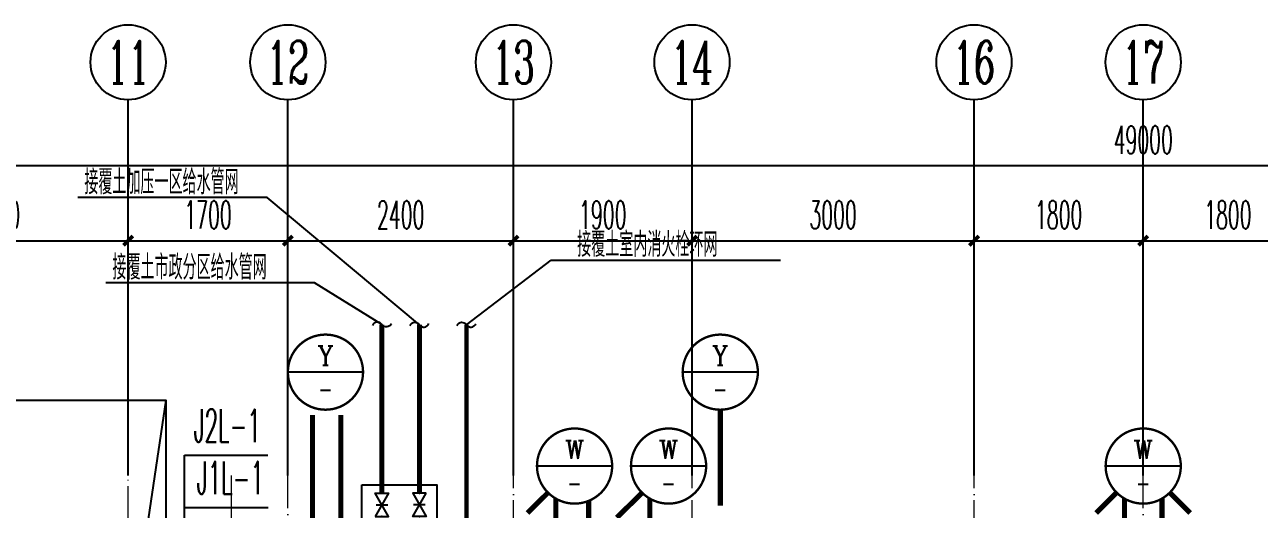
# Model space of a CAD drawing. Extents: x 27938 to 1042331, y -235042 to 1535213.
# Drawn here: x 694917 to 708052, y 689796 to 694957 of the extents above; entities that cross this region are included whole.
import ezdxf
from ezdxf.enums import TextEntityAlignment as Align

# ---------------------------------------------------------------- set-up
doc = ezdxf.new("R2010")
doc.units = 0
doc.header["$LTSCALE"] = 1000
doc.header["$MEASUREMENT"] = 0
doc.linetypes.add('DOTE', pattern=[2.42, 2, -0.2, 0.02, -0.2])
for name, color, linetype in [('A-EQPM-MECH', 191, 'Continuous'), ('AXIS', 3, 'Continuous'), ('AXIS_TEXT', 4, 'Continuous'), ('DIM_给水', 3, 'Continuous'), ('DIM_雨水', 3, 'Continuous'), ('EQUIP_不分区消火栓', 7, 'Continuous'), ('EQUIP_给水', 7, 'Continuous'), ('PIPE-不分区消火栓', 1, 'X'), ('PIPE-污水', 2, 'W'), ('PIPE-给水', 3, 'J1'), ('PIPE-给水中', 72, 'J2'), ('PIPE-雨水', 4, 'Y'), ('PIPE-餐饮排水', 41, 'P'), ('TWT_LEAD', 3, 'Continuous'), ('VALVE_给水', 7, 'Continuous'), ('ZC', 6, 'Continuous')]:
    doc.layers.add(name, color=color, linetype=linetype)
doc.layers.add('DOTE', color=19, linetype='DOTE', lineweight=9)
doc.styles.add('_TCH_AXIS', font='COMPLEX', dxfattribs={"bigfont": 'GBCBIG'})
doc.styles.add('_TCH_DIM_T3', font='SIMPLEX.shx', dxfattribs={"width": 0.494118, "bigfont": 'GBCBIG.shx'})
doc.styles.add('_TWT_CIRCLE', font='COMPLEX', dxfattribs={"width": 1.1, "height": 3.5, "bigfont": 'HZTXT'})
doc.styles.add('_TWT_SERIAL', font='simplex.shx', dxfattribs={"width": 0.6, "oblique": 10, "height": 3, "bigfont": 'aadri.shx'})
doc.styles.add('COMPLEX', font='COMPLEX')
doc.styles.get("Standard").update_dxf_attribs({"font": 'gbenor.shx', "bigfont": 'gbcbig.shx'})
doc.linetypes.add('J1', pattern='A,3,-0.2,["J1",Standard,S=0.25,R=0,X=-0.1,Y=-0.115],-0.35', length=3.55)
doc.linetypes.add('J2', pattern='A,3,-0.2,["J2",Standard,S=0.25,R=0,X=-0.1,Y=-0.115],-0.35', length=3.55)
doc.linetypes.add('P', pattern='A,3,-0.2,["P",Standard,S=0.25,R=0,X=-0.1,Y=-0.115],-0.2', length=3.4)
doc.linetypes.add('W', pattern='A,3,-0.2,["W",Standard,S=0.25,R=0,X=-0.1,Y=-0.115],-0.2', length=3.4)
doc.linetypes.add('X', pattern='A,3,-0.2,["X",Standard,S=0.25,R=0,X=-0.1,Y=-0.115],-0.25', length=3.45)
doc.linetypes.add('Y', pattern='A,3,-0.2,["Y",Standard,S=0.25,R=0,X=-0.1,Y=-0.115],-0.2', length=3.4)
doc.dimstyles.new('_TCH_ARCH&&100', dxfattribs={"dimtxt": 297.5, "dimasz": 100, "dimexe": 250, "dimexo": 300, "dimgap": 126.25, "dimtad": 1, "dimdec": 0, "dimzin": 0, "dimdsep": 46, "dimtxsty": '_TCH_DIM_T3', "dimblk": 'ARCHTICK', "dimcen": 0.09, "dimclrt": 4, "dimazin": 2, "dimtfac": 1, "dimtdec": 0, "dimtix": 1, "dimtmove": 2, "dimatfit": 3, "dimfxl": 1, "dimtolj": 1, "dimtzin": 0, "dimarcsym": 0})

# ---------------------------------------------------------------- blocks, each defined once
blk = doc.blocks.new('HFTHFFGHFH')
at = {"layer": 'DOTE', "linetype": 'DOTE', "ltscale": 0.3}
for p, q in [((549917, 604249), (549917, 612949)), ((551617, 594449), (551617, 612949)), ((554017, 602649), (554017, 612949)), ((555917, 602649), (555917, 612949)), ((558917, 602649), (558917, 612949)), ((560717, 594449), (560717, 612949))]:
    blk.add_line(p, q, dxfattribs=at)
blk = doc.blocks.new('_ArchTick')
at = {"color": 0, "linetype": 'ByBlock', "const_width": 0.4}
blk.add_lwpolyline([(-0.5, -0.5), (0.5, 0.5)], dxfattribs=at)
blk = doc.blocks.new('*D850')
at = {"layer": 'AXIS', "color": 0, "lineweight": -2}
for p, q in [((706817, 690457), (706817, 692907)), ((708617, 690457), (708617, 692907)), ((706817, 692657), (708617, 692657))]:
    blk.add_line(p, q, dxfattribs=at)
at = {"layer": 'Defpoints', "color": 0}
for p in [(708617, 692657), (706817, 690157), (708617, 690157)]:
    blk.add_point(p, dxfattribs=at)
at = {"layer": 'AXIS', "color": 0, "lineweight": -2, "xscale": 100, "yscale": 100, "zscale": 100, "rotation": 180}
blk.add_blockref('_ArchTick', (706817, 692657), dxfattribs=at)
at = {"layer": 'AXIS', "color": 0, "lineweight": -2, "xscale": 100, "yscale": 100, "zscale": 100}
blk.add_blockref('_ArchTick', (708617, 692657), dxfattribs=at)
at = {"layer": 'AXIS', "color": 4, "insert": (707717, 692932), "char_height": 297.5, "attachment_point": 5, "style": '_TCH_DIM_T3'}
blk.add_mtext('\\A1;1800', dxfattribs=at)
blk = doc.blocks.new('*D894')
at = {"layer": 'AXIS', "color": 0, "lineweight": -2}
for p, q in [((693217, 690457), (693217, 692907)), ((696017, 690457), (696017, 692907)), ((693217, 692657), (696017, 692657))]:
    blk.add_line(p, q, dxfattribs=at)
at = {"layer": 'Defpoints', "color": 0}
for p in [(696017, 692657), (693217, 690157), (696017, 690157)]:
    blk.add_point(p, dxfattribs=at)
at = {"layer": 'AXIS', "color": 0, "lineweight": -2, "xscale": 100, "yscale": 100, "zscale": 100, "rotation": 180}
blk.add_blockref('_ArchTick', (693217, 692657), dxfattribs=at)
at = {"layer": 'AXIS', "color": 0, "lineweight": -2, "xscale": 100, "yscale": 100, "zscale": 100}
blk.add_blockref('_ArchTick', (696017, 692657), dxfattribs=at)
at = {"layer": 'AXIS', "color": 4, "insert": (694617, 692932), "char_height": 297.5, "attachment_point": 5, "style": '_TCH_DIM_T3'}
blk.add_mtext('\\A1;2800', dxfattribs=at)
blk = doc.blocks.new('*D895')
at = {"layer": 'AXIS', "color": 0, "lineweight": -2}
for p, q in [((696017, 690457), (696017, 692907)), ((697717, 690457), (697717, 692907)), ((696017, 692657), (697717, 692657))]:
    blk.add_line(p, q, dxfattribs=at)
at = {"layer": 'Defpoints', "color": 0}
for p in [(697717, 692657), (696017, 690157), (697717, 690157)]:
    blk.add_point(p, dxfattribs=at)
at = {"layer": 'AXIS', "color": 0, "lineweight": -2, "xscale": 100, "yscale": 100, "zscale": 100, "rotation": 180}
blk.add_blockref('_ArchTick', (696017, 692657), dxfattribs=at)
at = {"layer": 'AXIS', "color": 0, "lineweight": -2, "xscale": 100, "yscale": 100, "zscale": 100}
blk.add_blockref('_ArchTick', (697717, 692657), dxfattribs=at)
at = {"layer": 'AXIS', "color": 4, "insert": (696867, 692932), "char_height": 297.5, "attachment_point": 5, "style": '_TCH_DIM_T3'}
blk.add_mtext('\\A1;1700', dxfattribs=at)
blk = doc.blocks.new('*D896')
at = {"layer": 'AXIS', "color": 0, "lineweight": -2}
for p, q in [((697717, 690457), (697717, 692907)), ((700117, 690457), (700117, 692907)), ((697717, 692657), (700117, 692657))]:
    blk.add_line(p, q, dxfattribs=at)
at = {"layer": 'Defpoints', "color": 0}
for p in [(700117, 692657), (697717, 690157), (700117, 690157)]:
    blk.add_point(p, dxfattribs=at)
at = {"layer": 'AXIS', "color": 0, "lineweight": -2, "xscale": 100, "yscale": 100, "zscale": 100, "rotation": 180}
blk.add_blockref('_ArchTick', (697717, 692657), dxfattribs=at)
at = {"layer": 'AXIS', "color": 0, "lineweight": -2, "xscale": 100, "yscale": 100, "zscale": 100}
blk.add_blockref('_ArchTick', (700117, 692657), dxfattribs=at)
at = {"layer": 'AXIS', "color": 4, "insert": (698917, 692932), "char_height": 297.5, "attachment_point": 5, "style": '_TCH_DIM_T3'}
blk.add_mtext('\\A1;2400', dxfattribs=at)
blk = doc.blocks.new('*D897')
at = {"layer": 'AXIS', "color": 0, "lineweight": -2}
for p, q in [((700117, 690457), (700117, 692907)), ((702017, 690457), (702017, 692907)), ((700117, 692657), (702017, 692657))]:
    blk.add_line(p, q, dxfattribs=at)
at = {"layer": 'Defpoints', "color": 0}
for p in [(702017, 692657), (700117, 690157), (702017, 690157)]:
    blk.add_point(p, dxfattribs=at)
at = {"layer": 'AXIS', "color": 0, "lineweight": -2, "xscale": 100, "yscale": 100, "zscale": 100, "rotation": 180}
blk.add_blockref('_ArchTick', (700117, 692657), dxfattribs=at)
at = {"layer": 'AXIS', "color": 0, "lineweight": -2, "xscale": 100, "yscale": 100, "zscale": 100}
blk.add_blockref('_ArchTick', (702017, 692657), dxfattribs=at)
at = {"layer": 'AXIS', "color": 4, "insert": (701067, 692932), "char_height": 297.5, "attachment_point": 5, "style": '_TCH_DIM_T3'}
blk.add_mtext('\\A1;1900', dxfattribs=at)
blk = doc.blocks.new('*D898')
at = {"layer": 'AXIS', "color": 0, "lineweight": -2}
for p, q in [((702017, 690457), (702017, 692907)), ((705017, 690457), (705017, 692907)), ((702017, 692657), (705017, 692657))]:
    blk.add_line(p, q, dxfattribs=at)
at = {"layer": 'Defpoints', "color": 0}
for p in [(705017, 692657), (702017, 690157), (705017, 690157)]:
    blk.add_point(p, dxfattribs=at)
at = {"layer": 'AXIS', "color": 0, "lineweight": -2, "xscale": 100, "yscale": 100, "zscale": 100, "rotation": 180}
blk.add_blockref('_ArchTick', (702017, 692657), dxfattribs=at)
at = {"layer": 'AXIS', "color": 0, "lineweight": -2, "xscale": 100, "yscale": 100, "zscale": 100}
blk.add_blockref('_ArchTick', (705017, 692657), dxfattribs=at)
at = {"layer": 'AXIS', "color": 4, "insert": (703517, 692932), "char_height": 297.5, "attachment_point": 5, "style": '_TCH_DIM_T3'}
blk.add_mtext('\\A1;3000', dxfattribs=at)
blk = doc.blocks.new('*D899')
at = {"layer": 'AXIS', "color": 0, "lineweight": -2}
for p, q in [((705017, 690457), (705017, 692907)), ((706817, 690457), (706817, 692907)), ((705017, 692657), (706817, 692657))]:
    blk.add_line(p, q, dxfattribs=at)
at = {"layer": 'Defpoints', "color": 0}
for p in [(706817, 692657), (705017, 690157), (706817, 690157)]:
    blk.add_point(p, dxfattribs=at)
at = {"layer": 'AXIS', "color": 0, "lineweight": -2, "xscale": 100, "yscale": 100, "zscale": 100, "rotation": 180}
blk.add_blockref('_ArchTick', (705017, 692657), dxfattribs=at)
at = {"layer": 'AXIS', "color": 0, "lineweight": -2, "xscale": 100, "yscale": 100, "zscale": 100}
blk.add_blockref('_ArchTick', (706817, 692657), dxfattribs=at)
at = {"layer": 'AXIS', "color": 4, "insert": (705917, 692932), "char_height": 297.5, "attachment_point": 5, "style": '_TCH_DIM_T3'}
blk.add_mtext('\\A1;1800', dxfattribs=at)
blk = doc.blocks.new('*D900')
at = {"layer": 'AXIS', "color": 0, "lineweight": -2}
for p, q in [((682317, 690457), (682317, 693707)), ((731317, 690457), (731317, 693707)), ((682317, 693457), (731317, 693457))]:
    blk.add_line(p, q, dxfattribs=at)
at = {"layer": 'Defpoints', "color": 0}
for p in [(731317, 693457), (682317, 690157), (731317, 690157)]:
    blk.add_point(p, dxfattribs=at)
at = {"layer": 'AXIS', "color": 0, "lineweight": -2, "xscale": 100, "yscale": 100, "zscale": 100, "rotation": 180}
blk.add_blockref('_ArchTick', (682317, 693457), dxfattribs=at)
at = {"layer": 'AXIS', "color": 0, "lineweight": -2, "xscale": 100, "yscale": 100, "zscale": 100}
blk.add_blockref('_ArchTick', (731317, 693457), dxfattribs=at)
at = {"layer": 'AXIS', "color": 4, "insert": (706817, 693732), "char_height": 297.5, "attachment_point": 5, "style": '_TCH_DIM_T3'}
blk.add_mtext('\\A1;49000', dxfattribs=at)
blk = doc.blocks.new('_AXISO')
blk.add_circle((0, 0), 0.5)
at = {"layer": 'AXIS_TEXT', "style": 'COMPLEX', "width": 1.041667}
blk.add_attdef('A', text='', height=0.56, dxfattribs=at).set_placement((-0.25, -0.28), (0.25, -0.28), align=Align.FIT)
blk = doc.blocks.new('$VALVE$00000296')
for points in [[(-125, 72), (-125, -72), (125, 72), (125, -72), (-125, 72)], [(0, 60), (0, -64)]]:
    blk.add_lwpolyline(points)
for p in [(-125, 0), (125, 0)]:
    blk.add_point(p)
blk = doc.blocks.new('$TwtSys$00000132')
at = {"elevation": 0}
blk.add_lwpolyline([(7, -101, -0.575183), (0, 0, 0.604745), (-11, 101, 16.924828)], format="xyb", dxfattribs=at)

msp = doc.modelspace()

# ---------------------------------------------------------------- linework, layer by layer
at = {"layer": 'A-EQPM-MECH', "color": 8}
for points in [[(691416.8, 688257.2), (691416.8, 690957.2), (696416.8, 690957.2), (696416.8, 688257.2)], [(696416.6, 690957.2), (696016.6, 688257.2)]]:
    msp.add_lwpolyline(points, dxfattribs=at)
at = {"layer": 'AXIS'}
for p, q in [((696016.6, 690157.2), (696016.6, 694157.2)), ((697716.6, 690157.2), (697716.6, 694157.2)), ((700116.6, 690157.2), (700116.6, 694157.2)), ((702016.6, 690157.2), (702016.6, 694157.2)), ((705016.6, 690157.2), (705016.6, 694157.2)), ((706816.6, 690157.2), (706816.6, 694157.2))]:
    msp.add_line(p, q, dxfattribs=at)
at = {"layer": 'DIM_给水'}
for p, q in [((696616.6, 685007.2), (696616.6, 690372.9)), ((696616.6, 690372.9), (697505.1, 690372.9)), ((696616.6, 684807.2), (696616.6, 689817.5)), ((696616.6, 689817.5), (697506.1, 689817.5))]:
    msp.add_line(p, q, dxfattribs=at)
at = {"layer": 'DIM_雨水'}
for p, q in [((698516.6, 691257.2), (697716.6, 691257.2)), ((702716.6, 691257.2), (701916.6, 691257.2)), ((701166.6, 690257.2), (700366.6, 690257.2)), ((702166.6, 690257.2), (701366.6, 690257.2)), ((707216.6, 690257.2), (706416.6, 690257.2))]:
    msp.add_line(p, q, dxfattribs=at)
at = {"layer": 'DIM_雨水', "const_width": 25}
for points in [[(698516.6, 691257.2, 1), (697716.6, 691257.2, 1)], [(702716.6, 691257.2, 1), (701916.6, 691257.2, 1)], [(701166.6, 690257.2, 1), (700366.6, 690257.2, 1)], [(702166.6, 690257.2, 1), (701366.6, 690257.2, 1)], [(707216.6, 690257.2, 1), (706416.6, 690257.2, 1)]]:
    msp.add_lwpolyline(points, format="xyb", close=True, dxfattribs=at)
at = {"layer": 'DOTE', "color": 8, "linetype": 'DOTE', "ltscale": 0.3}
msp.add_line((697116.6, 688157.2), (697116.6, 690157.2), dxfattribs=at)
at = {"layer": 'PIPE-不分区消火栓', "const_width": 45}
msp.add_lwpolyline([(699616.6, 691762.3), (699616.6, 689535.3)], dxfattribs=at)
at = {"layer": 'PIPE-污水', "const_width": 55}
for points in [[(700484.1, 689973.9), (700266.6, 689757.2)], [(701484.7, 689973.4), (701216.6, 689707.2)], [(706533.7, 689974.3), (706316.5, 689757.1)], [(707099.4, 689974.3), (707316.7, 689757.1)], [(701566.6, 686570.5), (701566.6, 689910.8)], [(706616.6, 686468.9), (706616.6, 689910.8)], [(707016.6, 686468.9), (707016.6, 689910.8)]]:
    msp.add_lwpolyline(points, dxfattribs=at)
at = {"layer": 'PIPE-给水', "const_width": 55}
msp.add_lwpolyline([(698716.6, 689969.6), (698716.6, 691764.4)], dxfattribs=at)
at = {"layer": 'PIPE-给水中', "const_width": 55}
msp.add_lwpolyline([(699116.6, 691762.5), (699116.6, 689969.6)], dxfattribs=at)
at = {"layer": 'PIPE-雨水', "const_width": 55}
for points in [[(697978.8, 688392.8), (697979.3, 690799.8)], [(698278.8, 687376.1), (698279.3, 690799.8)], [(702316.6, 689835.8), (702316.6, 690858.3)]]:
    msp.add_lwpolyline(points, dxfattribs=at)
at = {"layer": 'PIPE-餐饮排水', "const_width": 55}
for points in [[(700566.6, 687161.4), (700566.6, 689910.8)], [(700916.6, 686539.4), (700916.6, 689886.4)]]:
    msp.add_lwpolyline(points, dxfattribs=at)
at = {"layer": 'TWT_LEAD'}
for p, q in [((697496.8, 693116.1), (695481.3, 693116.1)), ((699116.6, 691762.5), (697496.8, 693116.1)), ((699616.6, 691762.3), (700517.4, 692450.5)), ((699616.6, 691762.3), (700517.4, 692450.5)), ((700517.4, 692450.5), (702958.1, 692450.5)), ((698000.7, 692208.3), (695779.8, 692208.3)), ((698716.6, 691764.7), (698000.7, 692208.3))]:
    msp.add_line(p, q, dxfattribs=at)
at = {"layer": 'ZC'}
msp.add_lwpolyline([(698502.1, 690058), (699302, 690058), (699302, 689607.7), (698502.1, 689607.7)], close=True, dxfattribs=at)

# ---------------------------------------------------------------- block references
msp.add_blockref('HFTHFFGHFH', (146100, 77208.4))
at = {"layer": 'AXIS'}
ref = msp.add_blockref('_AXISO', (696016.6, 694557.2), dxfattribs=dict(at, xscale=800, yscale=800, zscale=800))
ref.add_attrib('A', '11', dxfattribs={"layer": 'AXIS_TEXT', "height": 452.55, "style": '_TCH_AXIS', "width": 0.875}).set_placement((695790.3, 694330.9), (696242.9, 694330.9), align=Align.FIT)
ref = msp.add_blockref('_AXISO', (697716.6, 694557.2), dxfattribs=dict(at, xscale=800, yscale=800, zscale=800))
ref.add_attrib('A', '12', dxfattribs={"layer": 'AXIS_TEXT', "height": 452.55, "style": '_TCH_AXIS', "width": 0.724138}).set_placement((697490.3, 694330.9), (697942.9, 694330.9), align=Align.FIT)
ref = msp.add_blockref('_AXISO', (700116.6, 694557.2), dxfattribs=dict(at, xscale=800, yscale=800, zscale=800))
ref.add_attrib('A', '13', dxfattribs={"layer": 'AXIS_TEXT', "height": 452.55, "style": '_TCH_AXIS', "width": 0.724138}).set_placement((699890.3, 694330.9), (700342.9, 694330.9), align=Align.FIT)
ref = msp.add_blockref('_AXISO', (702016.6, 694557.2), dxfattribs=dict(at, xscale=800, yscale=800, zscale=800))
ref.add_attrib('A', '14', dxfattribs={"layer": 'AXIS_TEXT', "height": 452.55, "style": '_TCH_AXIS', "width": 0.677419}).set_placement((701790.3, 694330.9), (702242.9, 694330.9), align=Align.FIT)
ref = msp.add_blockref('_AXISO', (705016.6, 694557.2), dxfattribs=dict(at, xscale=800, yscale=800, zscale=800))
ref.add_attrib('A', '16', dxfattribs={"layer": 'AXIS_TEXT', "height": 452.55, "style": '_TCH_AXIS', "width": 0.724138}).set_placement((704790.3, 694330.9), (705242.9, 694330.9), align=Align.FIT)
ref = msp.add_blockref('_AXISO', (706816.6, 694557.2), dxfattribs=dict(at, xscale=800, yscale=800, zscale=800))
ref.add_attrib('A', '17', dxfattribs={"layer": 'AXIS_TEXT', "height": 452.55, "style": '_TCH_AXIS', "width": 0.724138}).set_placement((706590.3, 694330.9), (707042.9, 694330.9), align=Align.FIT)
at = {"layer": 'EQUIP_不分区消火栓', "rotation": 270}
msp.add_blockref('$TwtSys$00000132', (699616.6, 691762.3), dxfattribs=at)
at = {"layer": 'EQUIP_给水'}
for p, rotation in [((698716.6, 691764.4), 90), ((699116.6, 691762.5), 269.9999999999995)]:
    msp.add_blockref('$TwtSys$00000132', p, dxfattribs=dict(at, rotation=rotation))
at = {"layer": 'VALVE_给水'}
for p, rotation in [((698716.6, 689844.6), 89.99999999999908), ((699116.6, 689844.6), 269.9999999999995)]:
    msp.add_blockref('$VALVE$00000296', p, dxfattribs=dict(at, rotation=rotation))

# ---------------------------------------------------------------- texts
at = {"layer": 'DIM_给水', "color": 7, "style": '_TWT_SERIAL', "width": 0.48}
for s, p in [('J2L-1', (696715.3, 690512.9)), ('J1L-1', (696748.3, 689957.5))]:
    msp.add_text(s, height=350, dxfattribs=at).set_placement(p)
at = {"layer": 'DIM_雨水', "color": 7, "style": '_TWT_CIRCLE'}
for s, height, p, p2 in [('Y', 203.9, (698031.1, 691331.9), (698202, 691331.9)), ('W', 197, (700663.4, 690333), (700869.8, 690333)), ('W', 197, (701663.4, 690333), (701869.8, 690333)), ('W', 197, (706713.4, 690333), (706919.8, 690333))]:
    msp.add_text(s, height=height, dxfattribs=at).set_placement(p, p2, align=Align.FIT)
for s, height, width, p, p2 in [('Y', 203.9, 0.926316, (702231.1, 691331.9), (702402, 691331.9)), ('-', 207, 0.777778, (698040.7, 690975.9), (698192.5, 690975.9)), ('-', 207, 0.855556, (702240.7, 690975.9), (702392.5, 690975.9)), ('-', 207, 0.777778, (700690.7, 689975.9), (700842.5, 689975.9)), ('-', 207, 0.777778, (701690.7, 689975.9), (701842.5, 689975.9)), ('-', 207, 0.777778, (706740.7, 689975.9), (706892.5, 689975.9))]:
    msp.add_text(s, height=height, dxfattribs=dict(at, width=width)).set_placement(p, p2, align=Align.FIT)
at = {"layer": 'TWT_LEAD', "color": 7, "style": '_TWT_SERIAL', "width": 0.6}
for s, height, p in [('接覆土加压一区给水管网', 261.811, (695551.3, 693151.1)), ('接覆土室内消火栓环网', 261.81, (700794.6, 692485.5)), ('接覆土市政分区给水管网', 261.811, (695849.8, 692243.3))]:
    msp.add_text(s, height=height, dxfattribs=at).set_placement(p)

# ---------------------------------------------------------------- dimensions: what is measured, and where the dimension line sits
at = {"layer": 'AXIS'}
for p1, p2, distance, picture, middle in [((682316.6, 690157.2), (731316.6, 690157.2), 3300, '*D900', (706816.6, 693732.2)), ((693216.6, 690157.2), (696016.6, 690157.2), 2500, '*D894', (694616.6, 692932.2)), ((696016.6, 690157.2), (697716.6, 690157.2), 2500, '*D895', (696866.6, 692932.2)), ((697716.6, 690157.2), (700116.6, 690157.2), 2500, '*D896', (698916.6, 692932.2)), ((700116.6, 690157.2), (702016.6, 690157.2), 2500, '*D897', (701066.6, 692932.2)), ((702016.6, 690157.2), (705016.6, 690157.2), 2500, '*D898', (703516.6, 692932.2)), ((705016.6, 690157.2), (706816.6, 690157.2), 2500, '*D899', (705916.6, 692932.2)), ((706816.6, 690157.2), (708616.6, 690157.2), 2500, '*D850', (707716.6, 692932.2))]:
    dim = msp.add_aligned_dim(p1=p1, p2=p2, distance=distance, dimstyle='_TCH_ARCH&&100', dxfattribs=at)
    dim.commit()
    dim.dimension.update_dxf_attribs({"geometry": picture, "text_midpoint": middle})

doc.saveas('drawing.dxf')
